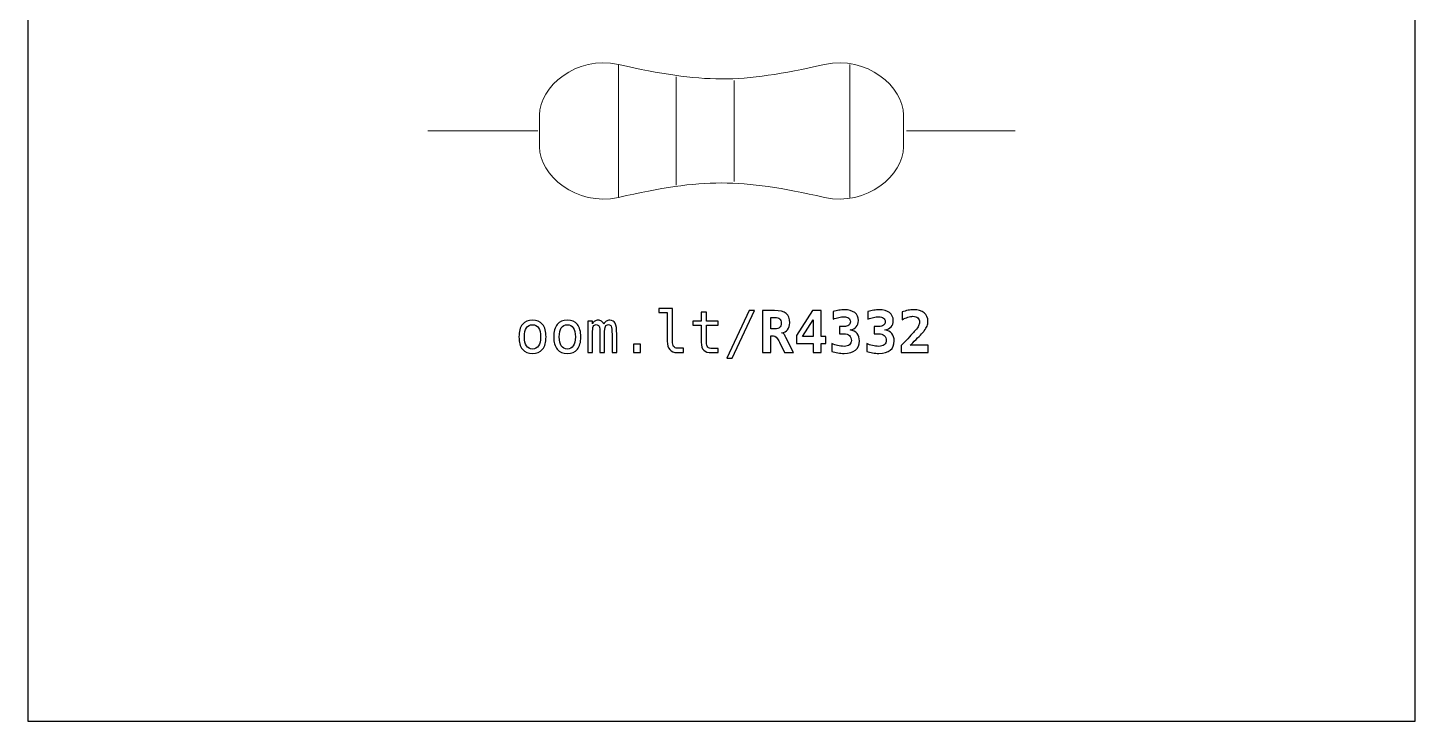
# Model space of a CAD drawing. Header units: centimetres. Extents: x -11.7 to -9.3, y -16.05 to -13.65.
# Drawn here: x -11.7 to -9.3, y -16.05 to -14.85 of the extents above; entities that cross this region are included whole.
import ezdxf

# ---------------------------------------------------------------- set-up
doc = ezdxf.new("R2010")
doc.units = ezdxf.units.CM
doc.header["$MEASUREMENT"] = 0
doc.layers.add('Layer 1', color=7, linetype='Continuous')

msp = doc.modelspace()

# ---------------------------------------------------------------- linework, layer by layer
at = {"layer": 'Layer 1', "color": 7}
msp.add_lwpolyline([(-11.7, -16.05), (-9.3, -16.05), (-9.3, -13.65), (-11.7, -13.65), (-11.7, -16.05)], close=True, dxfattribs=at)
at = {"layer": 'Layer 1', "color": 7, "lineweight": 20}
msp.add_open_spline([(-10.32181, -14.91356), (-10.47002, -14.94692), (-10.52993, -14.94673), (-10.67821, -14.91356), (-10.67821, -14.91356), (-10.75163, -14.89713), (-10.81501, -14.95293), (-10.81501, -15.00096), (-10.81501, -15.00096), (-10.81501, -15.00096), (-10.81501, -15.05616), (-10.81501, -15.05616), (-10.81501, -15.05616), (-10.81501, -15.10417), (-10.75155, -15.16007), (-10.67821, -15.14356), (-10.67821, -15.14356), (-10.53001, -15.1102), (-10.47007, -15.11035), (-10.32181, -15.14356), (-10.32181, -15.14356), (-10.24845, -15.15998), (-10.18501, -15.10423), (-10.18501, -15.05616), (-10.18501, -15.05616), (-10.18501, -15.05616), (-10.18501, -15.00096), (-10.18501, -15.00096), (-10.18501, -15.00096), (-10.18501, -14.95289), (-10.24841, -14.89704), (-10.32181, -14.91356)], degree=3, knots=[0, 0, 0, 0, 0.125, 0.125, 0.125, 0.125, 0.25, 0.25, 0.25, 0.25, 0.375, 0.375, 0.375, 0.375, 0.5, 0.5, 0.5, 0.5, 0.625, 0.625, 0.625, 0.625, 0.75, 0.75, 0.75, 0.75, 0.875, 0.875, 0.875, 0.875, 1, 1, 1, 1], dxfattribs=at)
at = {"layer": 'Layer 1', "lineweight": 20}
msp.add_open_spline([(-10.32181, -14.91356), (-10.47002, -14.94692), (-10.52993, -14.94673), (-10.67821, -14.91356), (-10.67821, -14.91356), (-10.75163, -14.89713), (-10.81501, -14.95293), (-10.81501, -15.00096), (-10.81501, -15.00096), (-10.81501, -15.00096), (-10.81501, -15.05616), (-10.81501, -15.05616), (-10.81501, -15.05616), (-10.81501, -15.10417), (-10.75155, -15.16007), (-10.67821, -15.14356), (-10.67821, -15.14356), (-10.53001, -15.1102), (-10.47007, -15.11035), (-10.32181, -15.14356), (-10.32181, -15.14356), (-10.24845, -15.15998), (-10.18501, -15.10423), (-10.18501, -15.05616), (-10.18501, -15.05616), (-10.18501, -15.05616), (-10.18501, -15.00096), (-10.18501, -15.00096), (-10.18501, -15.00096), (-10.18501, -14.95289), (-10.24841, -14.89704), (-10.32181, -14.91356)], degree=3, knots=[0, 0, 0, 0, 0.125, 0.125, 0.125, 0.125, 0.25, 0.25, 0.25, 0.25, 0.375, 0.375, 0.375, 0.375, 0.5, 0.5, 0.5, 0.5, 0.625, 0.625, 0.625, 0.625, 0.75, 0.75, 0.75, 0.75, 0.875, 0.875, 0.875, 0.875, 1, 1, 1, 1], dxfattribs=at)
at = {"layer": 'Layer 1', "color": 30, "lineweight": 20}
for points in [[(-10.67821, -15.14355), (-10.67821, -15.14355), (-10.67821, -14.91355), (-10.67821, -14.91355)], [(-10.57821, -15.1223), (-10.57821, -15.1223), (-10.57821, -14.9348), (-10.57821, -14.9348)]]:
    msp.add_open_spline(points, degree=3, dxfattribs=at)
at = {"layer": 'Layer 1', "color": 33, "lineweight": 20}
msp.add_open_spline([(-10.27821, -15.14355), (-10.27821, -15.14355), (-10.27821, -14.91355), (-10.27821, -14.91355)], degree=3, dxfattribs=at)
at = {"layer": 'Layer 1', "color": 1, "lineweight": 20}
msp.add_open_spline([(-10.47821, -15.11605), (-10.47821, -15.11605), (-10.47821, -14.94105), (-10.47821, -14.94105)], degree=3, dxfattribs=at)
at = {"layer": 'Layer 1', "color": 250, "lineweight": 20}
for points in [[(-10.81751, -15.02856), (-10.81751, -15.02856), (-11.00801, -15.02856), (-11.00801, -15.02856)], [(-9.99201, -15.02856), (-9.99201, -15.02856), (-10.18001, -15.02856), (-10.18001, -15.02856)]]:
    msp.add_open_spline(points, degree=3, dxfattribs=at)
at = {"layer": 'Layer 1', "color": 250}
for points, knots in [([(-10.58498, -15.39235), (-10.58498, -15.39639), (-10.58424, -15.39942), (-10.58276, -15.40147), (-10.58276, -15.40147), (-10.58128, -15.40352), (-10.57909, -15.40455), (-10.57619, -15.40455), (-10.57619, -15.40455), (-10.57619, -15.40455), (-10.56569, -15.40455), (-10.56569, -15.40455), (-10.56569, -15.40455), (-10.56569, -15.40455), (-10.56569, -15.41217), (-10.56569, -15.41217), (-10.56569, -15.41217), (-10.56569, -15.41217), (-10.57706, -15.41217), (-10.57706, -15.41217), (-10.57706, -15.41217), (-10.58244, -15.41217), (-10.58659, -15.41044), (-10.58954, -15.40699), (-10.58954, -15.40699), (-10.59249, -15.40354), (-10.59396, -15.39865), (-10.59396, -15.39235), (-10.59396, -15.39235), (-10.59396, -15.39235), (-10.59396, -15.34268), (-10.59396, -15.34268), (-10.59396, -15.34268), (-10.59396, -15.34268), (-10.60836, -15.34268), (-10.60836, -15.34268), (-10.60836, -15.34268), (-10.60836, -15.34268), (-10.60836, -15.33565), (-10.60836, -15.33565), (-10.60836, -15.33565), (-10.60836, -15.33565), (-10.58498, -15.33565), (-10.58498, -15.33565), (-10.58498, -15.33565), (-10.58498, -15.33565), (-10.58498, -15.39235), (-10.58498, -15.39235)], [0, 0, 0, 0, 0.0833333, 0.0833333, 0.0833333, 0.0833333, 0.1666667, 0.1666667, 0.1666667, 0.1666667, 0.25, 0.25, 0.25, 0.25, 0.3333333, 0.3333333, 0.3333333, 0.3333333, 0.4166667, 0.4166667, 0.4166667, 0.4166667, 0.5, 0.5, 0.5, 0.5, 0.5833333, 0.5833333, 0.5833333, 0.5833333, 0.6666667, 0.6666667, 0.6666667, 0.6666667, 0.75, 0.75, 0.75, 0.75, 0.8333333, 0.8333333, 0.8333333, 0.8333333, 0.9166667, 0.9166667, 0.9166667, 0.9166667, 1, 1, 1, 1]), ([(-10.82693, -15.35616), (-10.81935, -15.35616), (-10.81355, -15.35861), (-10.80953, -15.36353), (-10.80953, -15.36353), (-10.80551, -15.36845), (-10.8035, -15.37557), (-10.8035, -15.38487), (-10.8035, -15.38487), (-10.8035, -15.39422), (-10.8055, -15.40134), (-10.8095, -15.40624), (-10.8095, -15.40624), (-10.81352, -15.41114), (-10.81932, -15.41359), (-10.82693, -15.41359), (-10.82693, -15.41359), (-10.83453, -15.41359), (-10.84032, -15.41114), (-10.84434, -15.40624), (-10.84434, -15.40624), (-10.84834, -15.40134), (-10.85034, -15.39422), (-10.85034, -15.38487), (-10.85034, -15.38487), (-10.85034, -15.37557), (-10.84834, -15.36845), (-10.84434, -15.36353), (-10.84434, -15.36353), (-10.84032, -15.35861), (-10.83453, -15.35616), (-10.82693, -15.35616)], [0, 0, 0, 0, 0.125, 0.125, 0.125, 0.125, 0.25, 0.25, 0.25, 0.25, 0.375, 0.375, 0.375, 0.375, 0.5, 0.5, 0.5, 0.5, 0.625, 0.625, 0.625, 0.625, 0.75, 0.75, 0.75, 0.75, 0.875, 0.875, 0.875, 0.875, 1, 1, 1, 1]), ([(-10.76672, -15.35616), (-10.75914, -15.35616), (-10.75334, -15.35861), (-10.74932, -15.36353), (-10.74932, -15.36353), (-10.7453, -15.36845), (-10.74329, -15.37557), (-10.74329, -15.38487), (-10.74329, -15.38487), (-10.74329, -15.39422), (-10.74529, -15.40134), (-10.74929, -15.40624), (-10.74929, -15.40624), (-10.75331, -15.41114), (-10.75911, -15.41359), (-10.76672, -15.41359), (-10.76672, -15.41359), (-10.77432, -15.41359), (-10.78011, -15.41114), (-10.78413, -15.40624), (-10.78413, -15.40624), (-10.78813, -15.40134), (-10.79013, -15.39422), (-10.79013, -15.38487), (-10.79013, -15.38487), (-10.79013, -15.37557), (-10.78813, -15.36845), (-10.78413, -15.36353), (-10.78413, -15.36353), (-10.78011, -15.35861), (-10.77432, -15.35616), (-10.76672, -15.35616)], [0, 0, 0, 0, 0.125, 0.125, 0.125, 0.125, 0.25, 0.25, 0.25, 0.25, 0.375, 0.375, 0.375, 0.375, 0.5, 0.5, 0.5, 0.5, 0.625, 0.625, 0.625, 0.625, 0.75, 0.75, 0.75, 0.75, 0.875, 0.875, 0.875, 0.875, 1, 1, 1, 1]), ([(-10.7036, -15.36305), (-10.7025, -15.3607), (-10.70108, -15.35896), (-10.69936, -15.35785), (-10.69936, -15.35785), (-10.69766, -15.35673), (-10.6956, -15.35616), (-10.6932, -15.35616), (-10.6932, -15.35616), (-10.6888, -15.35616), (-10.68569, -15.35786), (-10.68389, -15.36126), (-10.68389, -15.36126), (-10.68208, -15.36467), (-10.68118, -15.37107), (-10.68118, -15.38048), (-10.68118, -15.38048), (-10.68118, -15.38048), (-10.68118, -15.41217), (-10.68118, -15.41217), (-10.68118, -15.41217), (-10.68118, -15.41217), (-10.68938, -15.41217), (-10.68938, -15.41217), (-10.68938, -15.41217), (-10.68938, -15.41217), (-10.68938, -15.38087), (-10.68938, -15.38087), (-10.68938, -15.38087), (-10.68938, -15.37315), (-10.68981, -15.36837), (-10.69068, -15.36648), (-10.69068, -15.36648), (-10.69153, -15.36462), (-10.69311, -15.36368), (-10.6954, -15.36368), (-10.6954, -15.36368), (-10.698, -15.36368), (-10.69978, -15.36468), (-10.70075, -15.36668), (-10.70075, -15.36668), (-10.7017, -15.36868), (-10.70218, -15.37342), (-10.70218, -15.38087), (-10.70218, -15.38087), (-10.70218, -15.38087), (-10.70218, -15.41217), (-10.70218, -15.41217), (-10.70218, -15.41217), (-10.70218, -15.41217), (-10.71038, -15.41217), (-10.71038, -15.41217), (-10.71038, -15.41217), (-10.71038, -15.41217), (-10.71038, -15.38087), (-10.71038, -15.38087), (-10.71038, -15.38087), (-10.71038, -15.37305), (-10.71085, -15.36823), (-10.71178, -15.36642), (-10.71178, -15.36642), (-10.7127, -15.3646), (-10.71436, -15.36368), (-10.71678, -15.36368), (-10.71678, -15.36368), (-10.71916, -15.36368), (-10.72082, -15.36468), (-10.72173, -15.36668), (-10.72173, -15.36668), (-10.72267, -15.36868), (-10.72313, -15.37342), (-10.72313, -15.38087), (-10.72313, -15.38087), (-10.72313, -15.38087), (-10.72313, -15.41217), (-10.72313, -15.41217), (-10.72313, -15.41217), (-10.72313, -15.41217), (-10.73128, -15.41217), (-10.73128, -15.41217), (-10.73128, -15.41217), (-10.73128, -15.41217), (-10.73128, -15.35748), (-10.73128, -15.35748), (-10.73128, -15.35748), (-10.73128, -15.35748), (-10.72313, -15.35748), (-10.72313, -15.35748), (-10.72313, -15.35748), (-10.72313, -15.35748), (-10.72313, -15.36216), (-10.72313, -15.36216), (-10.72313, -15.36216), (-10.72207, -15.36021), (-10.72072, -15.35873), (-10.7191, -15.3577), (-10.7191, -15.3577), (-10.7175, -15.35668), (-10.71566, -15.35616), (-10.71361, -15.35616), (-10.71361, -15.35616), (-10.71113, -15.35616), (-10.70908, -15.35673), (-10.70743, -15.35786), (-10.70743, -15.35786), (-10.70578, -15.35901), (-10.70451, -15.36073), (-10.7036, -15.36305)], [0, 0, 0, 0, 0.037037, 0.037037, 0.037037, 0.037037, 0.0740741, 0.0740741, 0.0740741, 0.0740741, 0.1111111, 0.1111111, 0.1111111, 0.1111111, 0.1481481, 0.1481481, 0.1481481, 0.1481481, 0.1851852, 0.1851852, 0.1851852, 0.1851852, 0.2222222, 0.2222222, 0.2222222, 0.2222222, 0.2592593, 0.2592593, 0.2592593, 0.2592593, 0.2962963, 0.2962963, 0.2962963, 0.2962963, 0.3333333, 0.3333333, 0.3333333, 0.3333333, 0.3703704, 0.3703704, 0.3703704, 0.3703704, 0.4074074, 0.4074074, 0.4074074, 0.4074074, 0.4444444, 0.4444444, 0.4444444, 0.4444444, 0.4814815, 0.4814815, 0.4814815, 0.4814815, 0.5185185, 0.5185185, 0.5185185, 0.5185185, 0.5555556, 0.5555556, 0.5555556, 0.5555556, 0.5925926, 0.5925926, 0.5925926, 0.5925926, 0.6296296, 0.6296296, 0.6296296, 0.6296296, 0.6666667, 0.6666667, 0.6666667, 0.6666667, 0.7037037, 0.7037037, 0.7037037, 0.7037037, 0.7407407, 0.7407407, 0.7407407, 0.7407407, 0.7777778, 0.7777778, 0.7777778, 0.7777778, 0.8148148, 0.8148148, 0.8148148, 0.8148148, 0.8518519, 0.8518519, 0.8518519, 0.8518519, 0.8888889, 0.8888889, 0.8888889, 0.8888889, 0.9259259, 0.9259259, 0.9259259, 0.9259259, 0.962963, 0.962963, 0.962963, 0.962963, 1, 1, 1, 1]), ([(-10.52598, -15.34195), (-10.52598, -15.34195), (-10.52598, -15.35748), (-10.52598, -15.35748), (-10.52598, -15.35748), (-10.52598, -15.35748), (-10.50556, -15.35748), (-10.50556, -15.35748), (-10.50556, -15.35748), (-10.50556, -15.35748), (-10.50556, -15.36447), (-10.50556, -15.36447), (-10.50556, -15.36447), (-10.50556, -15.36447), (-10.52598, -15.36447), (-10.52598, -15.36447), (-10.52598, -15.36447), (-10.52598, -15.36447), (-10.52598, -15.39415), (-10.52598, -15.39415), (-10.52598, -15.39415), (-10.52598, -15.39819), (-10.52522, -15.401), (-10.52368, -15.40259), (-10.52368, -15.40259), (-10.52215, -15.40419), (-10.51948, -15.40499), (-10.51568, -15.40499), (-10.51568, -15.40499), (-10.51568, -15.40499), (-10.50556, -15.40499), (-10.50556, -15.40499), (-10.50556, -15.40499), (-10.50556, -15.40499), (-10.50556, -15.41217), (-10.50556, -15.41217), (-10.50556, -15.41217), (-10.50556, -15.41217), (-10.51655, -15.41217), (-10.51655, -15.41217), (-10.51655, -15.41217), (-10.5233, -15.41217), (-10.52805, -15.41082), (-10.53082, -15.40812), (-10.53082, -15.40812), (-10.53358, -15.40542), (-10.53497, -15.40075), (-10.53497, -15.39415), (-10.53497, -15.39415), (-10.53497, -15.39415), (-10.53497, -15.36447), (-10.53497, -15.36447), (-10.53497, -15.36447), (-10.53497, -15.36447), (-10.54957, -15.36447), (-10.54957, -15.36447), (-10.54957, -15.36447), (-10.54957, -15.36447), (-10.54957, -15.35748), (-10.54957, -15.35748), (-10.54957, -15.35748), (-10.54957, -15.35748), (-10.53497, -15.35748), (-10.53497, -15.35748), (-10.53497, -15.35748), (-10.53497, -15.35748), (-10.53497, -15.34195), (-10.53497, -15.34195), (-10.53497, -15.34195), (-10.53497, -15.34195), (-10.52598, -15.34195), (-10.52598, -15.34195)], [0, 0, 0, 0, 0.0555556, 0.0555556, 0.0555556, 0.0555556, 0.1111111, 0.1111111, 0.1111111, 0.1111111, 0.1666667, 0.1666667, 0.1666667, 0.1666667, 0.2222222, 0.2222222, 0.2222222, 0.2222222, 0.2777778, 0.2777778, 0.2777778, 0.2777778, 0.3333333, 0.3333333, 0.3333333, 0.3333333, 0.3888889, 0.3888889, 0.3888889, 0.3888889, 0.4444444, 0.4444444, 0.4444444, 0.4444444, 0.5, 0.5, 0.5, 0.5, 0.5555556, 0.5555556, 0.5555556, 0.5555556, 0.6111111, 0.6111111, 0.6111111, 0.6111111, 0.6666667, 0.6666667, 0.6666667, 0.6666667, 0.7222222, 0.7222222, 0.7222222, 0.7222222, 0.7777778, 0.7777778, 0.7777778, 0.7777778, 0.8333333, 0.8333333, 0.8333333, 0.8333333, 0.8888889, 0.8888889, 0.8888889, 0.8888889, 0.9444444, 0.9444444, 0.9444444, 0.9444444, 1, 1, 1, 1]), ([(-10.45234, -15.33926), (-10.45234, -15.33926), (-10.44305, -15.33926), (-10.44305, -15.33926), (-10.44305, -15.33926), (-10.44305, -15.33926), (-10.48144, -15.42145), (-10.48144, -15.42145), (-10.48144, -15.42145), (-10.48144, -15.42145), (-10.49078, -15.42145), (-10.49078, -15.42145), (-10.49078, -15.42145), (-10.49078, -15.42145), (-10.45234, -15.33926), (-10.45234, -15.33926)], [0, 0, 0, 0, 0.25, 0.25, 0.25, 0.25, 0.5, 0.5, 0.5, 0.5, 0.75, 0.75, 0.75, 0.75, 1, 1, 1, 1]), ([(-10.39615, -15.37775), (-10.39471, -15.37803), (-10.39346, -15.37872), (-10.39241, -15.37978), (-10.39241, -15.37978), (-10.39135, -15.38083), (-10.39006, -15.3829), (-10.38853, -15.38595), (-10.38853, -15.38595), (-10.38853, -15.38595), (-10.37533, -15.41217), (-10.37533, -15.41217), (-10.37533, -15.41217), (-10.37533, -15.41217), (-10.39116, -15.41217), (-10.39116, -15.41217), (-10.39116, -15.41217), (-10.39116, -15.41217), (-10.39995, -15.39377), (-10.39995, -15.39377), (-10.39995, -15.39377), (-10.40021, -15.39325), (-10.40056, -15.39253), (-10.40098, -15.39162), (-10.40098, -15.39162), (-10.40355, -15.38612), (-10.40658, -15.38337), (-10.41006, -15.38337), (-10.41006, -15.38337), (-10.41006, -15.38337), (-10.41465, -15.38337), (-10.41465, -15.38337), (-10.41465, -15.38337), (-10.41465, -15.38337), (-10.41465, -15.41217), (-10.41465, -15.41217), (-10.41465, -15.41217), (-10.41465, -15.41217), (-10.42905, -15.41217), (-10.42905, -15.41217), (-10.42905, -15.41217), (-10.42905, -15.41217), (-10.42905, -15.33926), (-10.42905, -15.33926), (-10.42905, -15.33926), (-10.42905, -15.33926), (-10.40825, -15.33926), (-10.40825, -15.33926), (-10.40825, -15.33926), (-10.39888, -15.33926), (-10.39215, -15.34093), (-10.38806, -15.34425), (-10.38806, -15.34425), (-10.38398, -15.34756), (-10.38193, -15.35296), (-10.38193, -15.36046), (-10.38193, -15.36046), (-10.38193, -15.36547), (-10.38314, -15.36947), (-10.3856, -15.37243), (-10.3856, -15.37243), (-10.38803, -15.37538), (-10.39155, -15.37717), (-10.39615, -15.37775)], [0, 0, 0, 0, 0.0625, 0.0625, 0.0625, 0.0625, 0.125, 0.125, 0.125, 0.125, 0.1875, 0.1875, 0.1875, 0.1875, 0.25, 0.25, 0.25, 0.25, 0.3125, 0.3125, 0.3125, 0.3125, 0.375, 0.375, 0.375, 0.375, 0.4375, 0.4375, 0.4375, 0.4375, 0.5, 0.5, 0.5, 0.5, 0.5625, 0.5625, 0.5625, 0.5625, 0.625, 0.625, 0.625, 0.625, 0.6875, 0.6875, 0.6875, 0.6875, 0.75, 0.75, 0.75, 0.75, 0.8125, 0.8125, 0.8125, 0.8125, 0.875, 0.875, 0.875, 0.875, 0.9375, 0.9375, 0.9375, 0.9375, 1, 1, 1, 1]), ([(-10.41465, -15.35138), (-10.41465, -15.35138), (-10.41465, -15.37125), (-10.41465, -15.37125), (-10.41465, -15.37125), (-10.41465, -15.37125), (-10.40786, -15.37125), (-10.40786, -15.37125), (-10.40786, -15.37125), (-10.40393, -15.37125), (-10.4011, -15.37048), (-10.3994, -15.36893), (-10.3994, -15.36893), (-10.39768, -15.36738), (-10.39683, -15.36483), (-10.39683, -15.3613), (-10.39683, -15.3613), (-10.39683, -15.35775), (-10.39768, -15.3552), (-10.39936, -15.35368), (-10.39936, -15.35368), (-10.40106, -15.35215), (-10.4039, -15.35138), (-10.40786, -15.35138), (-10.40786, -15.35138), (-10.40786, -15.35138), (-10.41465, -15.35138), (-10.41465, -15.35138)], [0, 0, 0, 0, 0.1428571, 0.1428571, 0.1428571, 0.1428571, 0.2857143, 0.2857143, 0.2857143, 0.2857143, 0.4285714, 0.4285714, 0.4285714, 0.4285714, 0.5714286, 0.5714286, 0.5714286, 0.5714286, 0.7142857, 0.7142857, 0.7142857, 0.7142857, 0.8571429, 0.8571429, 0.8571429, 0.8571429, 1, 1, 1, 1]), ([(-10.3427, -15.33926), (-10.3427, -15.33926), (-10.32762, -15.33926), (-10.32762, -15.33926), (-10.32762, -15.33926), (-10.32762, -15.33926), (-10.32762, -15.38408), (-10.32762, -15.38408), (-10.32762, -15.38408), (-10.32762, -15.38408), (-10.31962, -15.38408), (-10.31962, -15.38408), (-10.31962, -15.38408), (-10.31962, -15.38408), (-10.31962, -15.39644), (-10.31962, -15.39644), (-10.31962, -15.39644), (-10.31962, -15.39644), (-10.32762, -15.39644), (-10.32762, -15.39644), (-10.32762, -15.39644), (-10.32762, -15.39644), (-10.32762, -15.41217), (-10.32762, -15.41217), (-10.32762, -15.41217), (-10.32762, -15.41217), (-10.34144, -15.41217), (-10.34144, -15.41217), (-10.34144, -15.41217), (-10.34144, -15.41217), (-10.34144, -15.39644), (-10.34144, -15.39644), (-10.34144, -15.39644), (-10.34144, -15.39644), (-10.37036, -15.39644), (-10.37036, -15.39644), (-10.37036, -15.39644), (-10.37036, -15.39644), (-10.37036, -15.38247), (-10.37036, -15.38247), (-10.37036, -15.38247), (-10.37036, -15.38247), (-10.3427, -15.33926), (-10.3427, -15.33926)], [0, 0, 0, 0, 0.0909091, 0.0909091, 0.0909091, 0.0909091, 0.1818182, 0.1818182, 0.1818182, 0.1818182, 0.2727273, 0.2727273, 0.2727273, 0.2727273, 0.3636364, 0.3636364, 0.3636364, 0.3636364, 0.4545455, 0.4545455, 0.4545455, 0.4545455, 0.5454545, 0.5454545, 0.5454545, 0.5454545, 0.6363636, 0.6363636, 0.6363636, 0.6363636, 0.7272727, 0.7272727, 0.7272727, 0.7272727, 0.8181818, 0.8181818, 0.8181818, 0.8181818, 0.9090909, 0.9090909, 0.9090909, 0.9090909, 1, 1, 1, 1]), ([(-10.34144, -15.35528), (-10.34144, -15.35528), (-10.35986, -15.38408), (-10.35986, -15.38408), (-10.35986, -15.38408), (-10.35986, -15.38408), (-10.34144, -15.38408), (-10.34144, -15.38408), (-10.34144, -15.38408), (-10.34144, -15.38408), (-10.34144, -15.35528), (-10.34144, -15.35528)], [0, 0, 0, 0, 0.3333333, 0.3333333, 0.3333333, 0.3333333, 0.6666667, 0.6666667, 0.6666667, 0.6666667, 1, 1, 1, 1]), ([(-10.28833, -15.37955), (-10.28833, -15.37955), (-10.29604, -15.37955), (-10.29604, -15.37955), (-10.29604, -15.37955), (-10.29604, -15.37955), (-10.29604, -15.36685), (-10.29604, -15.36685), (-10.29604, -15.36685), (-10.29604, -15.36685), (-10.28833, -15.36685), (-10.28833, -15.36685), (-10.28833, -15.36685), (-10.28476, -15.36685), (-10.28198, -15.36615), (-10.28001, -15.36473), (-10.28001, -15.36473), (-10.27804, -15.36332), (-10.27706, -15.36131), (-10.27706, -15.35875), (-10.27706, -15.35875), (-10.27706, -15.35605), (-10.27804, -15.35393), (-10.28001, -15.35241), (-10.28001, -15.35241), (-10.28198, -15.3509), (-10.28476, -15.35015), (-10.28833, -15.35015), (-10.28833, -15.35015), (-10.29106, -15.35015), (-10.29399, -15.3505), (-10.29711, -15.35118), (-10.29711, -15.35118), (-10.30025, -15.35186), (-10.30348, -15.35286), (-10.30683, -15.35416), (-10.30683, -15.35416), (-10.30683, -15.35416), (-10.30683, -15.34108), (-10.30683, -15.34108), (-10.30683, -15.34108), (-10.30348, -15.34006), (-10.30018, -15.3393), (-10.29693, -15.33875), (-10.29693, -15.33875), (-10.29366, -15.33821), (-10.29054, -15.33795), (-10.28754, -15.33795), (-10.28754, -15.33795), (-10.27986, -15.33795), (-10.27388, -15.33963), (-10.26959, -15.34298), (-10.26959, -15.34298), (-10.26529, -15.34633), (-10.26314, -15.35095), (-10.26314, -15.35685), (-10.26314, -15.35685), (-10.26314, -15.36116), (-10.26437, -15.36472), (-10.26686, -15.36747), (-10.26686, -15.36747), (-10.26933, -15.37022), (-10.27286, -15.37202), (-10.27744, -15.37285), (-10.27744, -15.37285), (-10.27224, -15.37377), (-10.26826, -15.37585), (-10.26553, -15.37908), (-10.26553, -15.37908), (-10.26279, -15.38232), (-10.26142, -15.38658), (-10.26142, -15.39185), (-10.26142, -15.39185), (-10.26142, -15.39892), (-10.26369, -15.4043), (-10.26821, -15.40802), (-10.26821, -15.40802), (-10.27274, -15.41174), (-10.27931, -15.41359), (-10.28794, -15.41359), (-10.28794, -15.41359), (-10.29161, -15.41359), (-10.29523, -15.41327), (-10.2988, -15.41265), (-10.2988, -15.41265), (-10.30236, -15.41204), (-10.30578, -15.41114), (-10.30903, -15.40997), (-10.30903, -15.40997), (-10.30903, -15.40997), (-10.30903, -15.39659), (-10.30903, -15.39659), (-10.30903, -15.39659), (-10.30596, -15.39812), (-10.30266, -15.39929), (-10.29911, -15.40009), (-10.29911, -15.40009), (-10.29558, -15.40089), (-10.29184, -15.40129), (-10.28794, -15.40129), (-10.28794, -15.40129), (-10.28403, -15.40129), (-10.28094, -15.40039), (-10.27866, -15.39857), (-10.27866, -15.39857), (-10.27638, -15.39677), (-10.27524, -15.39433), (-10.27524, -15.39127), (-10.27524, -15.39127), (-10.27524, -15.38753), (-10.27638, -15.38463), (-10.27866, -15.3826), (-10.27866, -15.3826), (-10.28094, -15.38057), (-10.28416, -15.37955), (-10.28833, -15.37955)], [0, 0, 0, 0, 0.0344828, 0.0344828, 0.0344828, 0.0344828, 0.0689655, 0.0689655, 0.0689655, 0.0689655, 0.1034483, 0.1034483, 0.1034483, 0.1034483, 0.137931, 0.137931, 0.137931, 0.137931, 0.1724138, 0.1724138, 0.1724138, 0.1724138, 0.2068966, 0.2068966, 0.2068966, 0.2068966, 0.2413793, 0.2413793, 0.2413793, 0.2413793, 0.2758621, 0.2758621, 0.2758621, 0.2758621, 0.3103448, 0.3103448, 0.3103448, 0.3103448, 0.3448276, 0.3448276, 0.3448276, 0.3448276, 0.3793103, 0.3793103, 0.3793103, 0.3793103, 0.4137931, 0.4137931, 0.4137931, 0.4137931, 0.4482759, 0.4482759, 0.4482759, 0.4482759, 0.4827586, 0.4827586, 0.4827586, 0.4827586, 0.5172414, 0.5172414, 0.5172414, 0.5172414, 0.5517241, 0.5517241, 0.5517241, 0.5517241, 0.5862069, 0.5862069, 0.5862069, 0.5862069, 0.6206897, 0.6206897, 0.6206897, 0.6206897, 0.6551724, 0.6551724, 0.6551724, 0.6551724, 0.6896552, 0.6896552, 0.6896552, 0.6896552, 0.7241379, 0.7241379, 0.7241379, 0.7241379, 0.7586207, 0.7586207, 0.7586207, 0.7586207, 0.7931034, 0.7931034, 0.7931034, 0.7931034, 0.8275862, 0.8275862, 0.8275862, 0.8275862, 0.862069, 0.862069, 0.862069, 0.862069, 0.8965517, 0.8965517, 0.8965517, 0.8965517, 0.9310345, 0.9310345, 0.9310345, 0.9310345, 0.9655172, 0.9655172, 0.9655172, 0.9655172, 1, 1, 1, 1]), ([(-10.22812, -15.37955), (-10.22812, -15.37955), (-10.23583, -15.37955), (-10.23583, -15.37955), (-10.23583, -15.37955), (-10.23583, -15.37955), (-10.23583, -15.36685), (-10.23583, -15.36685), (-10.23583, -15.36685), (-10.23583, -15.36685), (-10.22812, -15.36685), (-10.22812, -15.36685), (-10.22812, -15.36685), (-10.22455, -15.36685), (-10.22177, -15.36615), (-10.2198, -15.36473), (-10.2198, -15.36473), (-10.21783, -15.36332), (-10.21685, -15.36131), (-10.21685, -15.35875), (-10.21685, -15.35875), (-10.21685, -15.35605), (-10.21783, -15.35393), (-10.2198, -15.35241), (-10.2198, -15.35241), (-10.22177, -15.3509), (-10.22455, -15.35015), (-10.22812, -15.35015), (-10.22812, -15.35015), (-10.23085, -15.35015), (-10.23378, -15.3505), (-10.2369, -15.35118), (-10.2369, -15.35118), (-10.24004, -15.35186), (-10.24327, -15.35286), (-10.24662, -15.35416), (-10.24662, -15.35416), (-10.24662, -15.35416), (-10.24662, -15.34108), (-10.24662, -15.34108), (-10.24662, -15.34108), (-10.24327, -15.34006), (-10.23997, -15.3393), (-10.23672, -15.33875), (-10.23672, -15.33875), (-10.23345, -15.33821), (-10.23033, -15.33795), (-10.22733, -15.33795), (-10.22733, -15.33795), (-10.21965, -15.33795), (-10.21367, -15.33963), (-10.20938, -15.34298), (-10.20938, -15.34298), (-10.20508, -15.34633), (-10.20293, -15.35095), (-10.20293, -15.35685), (-10.20293, -15.35685), (-10.20293, -15.36116), (-10.20416, -15.36472), (-10.20665, -15.36747), (-10.20665, -15.36747), (-10.20912, -15.37022), (-10.21265, -15.37202), (-10.21723, -15.37285), (-10.21723, -15.37285), (-10.21203, -15.37377), (-10.20805, -15.37585), (-10.20532, -15.37908), (-10.20532, -15.37908), (-10.20258, -15.38232), (-10.20121, -15.38658), (-10.20121, -15.39185), (-10.20121, -15.39185), (-10.20121, -15.39892), (-10.20348, -15.4043), (-10.208, -15.40802), (-10.208, -15.40802), (-10.21253, -15.41174), (-10.2191, -15.41359), (-10.22773, -15.41359), (-10.22773, -15.41359), (-10.2314, -15.41359), (-10.23502, -15.41327), (-10.23859, -15.41265), (-10.23859, -15.41265), (-10.24215, -15.41204), (-10.24557, -15.41114), (-10.24882, -15.40997), (-10.24882, -15.40997), (-10.24882, -15.40997), (-10.24882, -15.39659), (-10.24882, -15.39659), (-10.24882, -15.39659), (-10.24575, -15.39812), (-10.24245, -15.39929), (-10.2389, -15.40009), (-10.2389, -15.40009), (-10.23537, -15.40089), (-10.23163, -15.40129), (-10.22773, -15.40129), (-10.22773, -15.40129), (-10.22382, -15.40129), (-10.22073, -15.40039), (-10.21845, -15.39857), (-10.21845, -15.39857), (-10.21617, -15.39677), (-10.21503, -15.39433), (-10.21503, -15.39127), (-10.21503, -15.39127), (-10.21503, -15.38753), (-10.21617, -15.38463), (-10.21845, -15.3826), (-10.21845, -15.3826), (-10.22073, -15.38057), (-10.22395, -15.37955), (-10.22812, -15.37955)], [0, 0, 0, 0, 0.0344828, 0.0344828, 0.0344828, 0.0344828, 0.0689655, 0.0689655, 0.0689655, 0.0689655, 0.1034483, 0.1034483, 0.1034483, 0.1034483, 0.137931, 0.137931, 0.137931, 0.137931, 0.1724138, 0.1724138, 0.1724138, 0.1724138, 0.2068966, 0.2068966, 0.2068966, 0.2068966, 0.2413793, 0.2413793, 0.2413793, 0.2413793, 0.2758621, 0.2758621, 0.2758621, 0.2758621, 0.3103448, 0.3103448, 0.3103448, 0.3103448, 0.3448276, 0.3448276, 0.3448276, 0.3448276, 0.3793103, 0.3793103, 0.3793103, 0.3793103, 0.4137931, 0.4137931, 0.4137931, 0.4137931, 0.4482759, 0.4482759, 0.4482759, 0.4482759, 0.4827586, 0.4827586, 0.4827586, 0.4827586, 0.5172414, 0.5172414, 0.5172414, 0.5172414, 0.5517241, 0.5517241, 0.5517241, 0.5517241, 0.5862069, 0.5862069, 0.5862069, 0.5862069, 0.6206897, 0.6206897, 0.6206897, 0.6206897, 0.6551724, 0.6551724, 0.6551724, 0.6551724, 0.6896552, 0.6896552, 0.6896552, 0.6896552, 0.7241379, 0.7241379, 0.7241379, 0.7241379, 0.7586207, 0.7586207, 0.7586207, 0.7586207, 0.7931034, 0.7931034, 0.7931034, 0.7931034, 0.8275862, 0.8275862, 0.8275862, 0.8275862, 0.862069, 0.862069, 0.862069, 0.862069, 0.8965517, 0.8965517, 0.8965517, 0.8965517, 0.9310345, 0.9310345, 0.9310345, 0.9310345, 0.9655172, 0.9655172, 0.9655172, 0.9655172, 1, 1, 1, 1]), ([(-10.17352, -15.39947), (-10.17352, -15.39947), (-10.1428, -15.39947), (-10.1428, -15.39947), (-10.1428, -15.39947), (-10.1428, -15.39947), (-10.1428, -15.41217), (-10.1428, -15.41217), (-10.1428, -15.41217), (-10.1428, -15.41217), (-10.18909, -15.41217), (-10.18909, -15.41217), (-10.18909, -15.41217), (-10.18909, -15.41217), (-10.18909, -15.39985), (-10.18909, -15.39985), (-10.18909, -15.39985), (-10.18909, -15.39985), (-10.18128, -15.39157), (-10.18128, -15.39157), (-10.18128, -15.39157), (-10.17201, -15.3817), (-10.16637, -15.37563), (-10.16439, -15.37335), (-10.16439, -15.37335), (-10.16196, -15.37055), (-10.16019, -15.36807), (-10.15912, -15.3659), (-10.15912, -15.3659), (-10.15804, -15.36373), (-10.15751, -15.3616), (-10.15751, -15.35948), (-10.15751, -15.35948), (-10.15751, -15.35623), (-10.15849, -15.35371), (-10.16046, -15.35195), (-10.16046, -15.35195), (-10.16242, -15.35016), (-10.16522, -15.34928), (-10.16882, -15.34928), (-10.16882, -15.34928), (-10.17141, -15.34928), (-10.17429, -15.3498), (-10.17749, -15.35081), (-10.17749, -15.35081), (-10.18071, -15.35185), (-10.18404, -15.35333), (-10.18753, -15.35528), (-10.18753, -15.35528), (-10.18753, -15.35528), (-10.18753, -15.34185), (-10.18753, -15.34185), (-10.18753, -15.34185), (-10.18404, -15.34058), (-10.18064, -15.33961), (-10.17729, -15.33895), (-10.17729, -15.33895), (-10.17396, -15.33828), (-10.17076, -15.33795), (-10.16771, -15.33795), (-10.16771, -15.33795), (-10.15999, -15.33795), (-10.15392, -15.33975), (-10.14952, -15.34335), (-10.14952, -15.34335), (-10.14511, -15.34693), (-10.1429, -15.35185), (-10.1429, -15.35806), (-10.1429, -15.35806), (-10.1429, -15.36093), (-10.14339, -15.36362), (-10.14434, -15.36612), (-10.14434, -15.36612), (-10.14531, -15.36863), (-10.14696, -15.37142), (-10.14931, -15.37447), (-10.14931, -15.37447), (-10.15102, -15.37668), (-10.15576, -15.38167), (-10.16351, -15.38942), (-10.16351, -15.38942), (-10.16771, -15.3936), (-10.17104, -15.39697), (-10.17352, -15.39947)], [0, 0, 0, 0, 0.047619, 0.047619, 0.047619, 0.047619, 0.0952381, 0.0952381, 0.0952381, 0.0952381, 0.1428571, 0.1428571, 0.1428571, 0.1428571, 0.1904762, 0.1904762, 0.1904762, 0.1904762, 0.2380952, 0.2380952, 0.2380952, 0.2380952, 0.2857143, 0.2857143, 0.2857143, 0.2857143, 0.3333333, 0.3333333, 0.3333333, 0.3333333, 0.3809524, 0.3809524, 0.3809524, 0.3809524, 0.4285714, 0.4285714, 0.4285714, 0.4285714, 0.4761905, 0.4761905, 0.4761905, 0.4761905, 0.5238095, 0.5238095, 0.5238095, 0.5238095, 0.5714286, 0.5714286, 0.5714286, 0.5714286, 0.6190476, 0.6190476, 0.6190476, 0.6190476, 0.6666667, 0.6666667, 0.6666667, 0.6666667, 0.7142857, 0.7142857, 0.7142857, 0.7142857, 0.7619048, 0.7619048, 0.7619048, 0.7619048, 0.8095238, 0.8095238, 0.8095238, 0.8095238, 0.8571429, 0.8571429, 0.8571429, 0.8571429, 0.9047619, 0.9047619, 0.9047619, 0.9047619, 0.952381, 0.952381, 0.952381, 0.952381, 1, 1, 1, 1]), ([(-10.82693, -15.36378), (-10.8315, -15.36378), (-10.83495, -15.36555), (-10.8373, -15.3691), (-10.8373, -15.3691), (-10.83965, -15.37265), (-10.84082, -15.37792), (-10.84082, -15.38487), (-10.84082, -15.38487), (-10.84082, -15.3918), (-10.83965, -15.39705), (-10.8373, -15.40062), (-10.8373, -15.40062), (-10.83495, -15.40419), (-10.8315, -15.40597), (-10.82693, -15.40597), (-10.82693, -15.40597), (-10.82235, -15.40597), (-10.81888, -15.40419), (-10.81653, -15.40062), (-10.81653, -15.40062), (-10.81418, -15.39705), (-10.81302, -15.3918), (-10.81302, -15.38487), (-10.81302, -15.38487), (-10.81302, -15.37792), (-10.81418, -15.37265), (-10.81653, -15.3691), (-10.81653, -15.3691), (-10.81888, -15.36555), (-10.82235, -15.36378), (-10.82693, -15.36378)], [0, 0, 0, 0, 0.125, 0.125, 0.125, 0.125, 0.25, 0.25, 0.25, 0.25, 0.375, 0.375, 0.375, 0.375, 0.5, 0.5, 0.5, 0.5, 0.625, 0.625, 0.625, 0.625, 0.75, 0.75, 0.75, 0.75, 0.875, 0.875, 0.875, 0.875, 1, 1, 1, 1]), ([(-10.76672, -15.36378), (-10.77129, -15.36378), (-10.77474, -15.36555), (-10.77709, -15.3691), (-10.77709, -15.3691), (-10.77944, -15.37265), (-10.78061, -15.37792), (-10.78061, -15.38487), (-10.78061, -15.38487), (-10.78061, -15.3918), (-10.77944, -15.39705), (-10.77709, -15.40062), (-10.77709, -15.40062), (-10.77474, -15.40419), (-10.77129, -15.40597), (-10.76672, -15.40597), (-10.76672, -15.40597), (-10.76214, -15.40597), (-10.75867, -15.40419), (-10.75632, -15.40062), (-10.75632, -15.40062), (-10.75397, -15.39705), (-10.75281, -15.3918), (-10.75281, -15.38487), (-10.75281, -15.38487), (-10.75281, -15.37792), (-10.75397, -15.37265), (-10.75632, -15.3691), (-10.75632, -15.3691), (-10.75867, -15.36555), (-10.76214, -15.36378), (-10.76672, -15.36378)], [0, 0, 0, 0, 0.125, 0.125, 0.125, 0.125, 0.25, 0.25, 0.25, 0.25, 0.375, 0.375, 0.375, 0.375, 0.5, 0.5, 0.5, 0.5, 0.625, 0.625, 0.625, 0.625, 0.75, 0.75, 0.75, 0.75, 0.875, 0.875, 0.875, 0.875, 1, 1, 1, 1]), ([(-10.6525, -15.39727), (-10.6525, -15.39727), (-10.6402, -15.39727), (-10.6402, -15.39727), (-10.6402, -15.39727), (-10.6402, -15.39727), (-10.6402, -15.41217), (-10.6402, -15.41217), (-10.6402, -15.41217), (-10.6402, -15.41217), (-10.6525, -15.41217), (-10.6525, -15.41217), (-10.6525, -15.41217), (-10.6525, -15.41217), (-10.6525, -15.39727), (-10.6525, -15.39727)], [0, 0, 0, 0, 0.25, 0.25, 0.25, 0.25, 0.5, 0.5, 0.5, 0.5, 0.75, 0.75, 0.75, 0.75, 1, 1, 1, 1])]:
    msp.add_open_spline(points, degree=3, knots=knots, dxfattribs=at)

doc.saveas('drawing.dxf')
